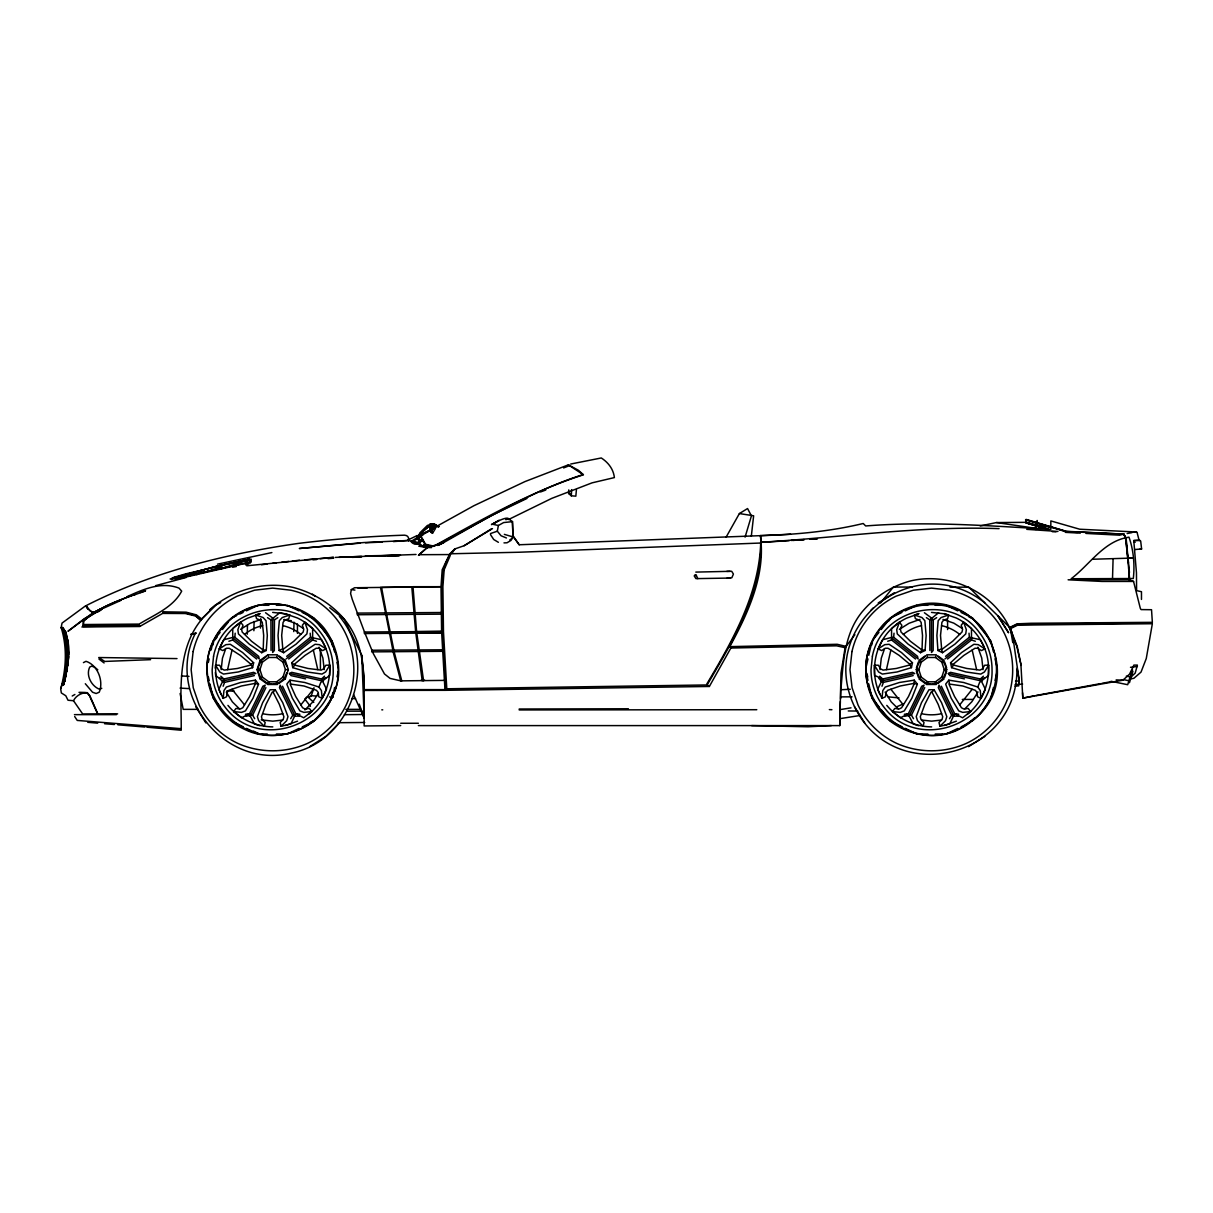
<?xml version="1.0" encoding="UTF-8"?>
<svg xmlns="http://www.w3.org/2000/svg" width="1213" height="1213" viewBox="0 0 1213 1213"><rect width="100%" height="100%" fill="white"/><g stroke="black" fill="none" stroke-linecap="round" stroke-linejoin="round"><path stroke-width="1.5" d="M840.609 698.703L840.761 689.53M260.477 628.091L260.674 618.842M247.27 634.202L247.467 624.953M253.881 630.73L254.093 621.481M1112.518 578.525L1113.094 558.662M233.669 711.576L241.493 712.395L245.466 710.879L253.062 698.142L258.551 684.132L254.806 683.435L241.372 685.997L228.878 690.318L227.119 692.426L226.649 696.747L223.147 698.385L223.965 690.561L226.422 687.043L240.553 682.494L255.397 680.159L255.276 684.011L249.666 696.505L242.782 707.725L240.326 709.014L236.004 708.422L233.669 711.576L241.614 717.778L249.544 713.684L262.872 686.224L265.207 685.178L250.257 716.14L254.457 723.964L259.825 725.723M892.495 711.576L900.334 712.395L904.307 710.879L911.888 698.142L917.377 684.132L913.647 683.435L900.213 685.997L887.704 690.318L885.96 692.426L885.49 696.747L881.987 698.385L882.806 690.561L885.263 687.043L899.394 682.494L914.223 680.159L914.117 684.011L908.507 696.505L901.608 707.725L899.167 709.014L894.83 708.422L892.495 711.576L900.44 717.778L908.385 713.684L921.713 686.224L924.048 685.178L909.083 716.14L913.298 723.964L918.666 725.723M293.743 631.594L294.046 622.163M503.986 542.893L507.019 542.772L510.991 540.437L512.978 536.934L512.523 521.635L508.656 518.937C506.518 514.327 478.271 532.507 499.089 520.347L492.539 524.319M1014.917 686.088L1018.708 685.876L1018.996 679.629M66.381 670.516L67.079 654.702L66.26 643.026L63.243 629.592M66.488 669.803L67.185 654.702L66.381 643.026L67.185 654.702L66.381 670.046L63.379 684.86M576.418 489.612L575.841 496.162L571.278 495.814L568.594 493.479L568.761 489.916M66.609 669.333L66.73 643.148L63.455 628.395M246.042 564.03L246.861 559.83L246.284 562.862L180.98 577.358L174.429 577.585L217.082 566.137L246.284 559.83M67.519 665.118L67.428 643.148L64.562 630.442L67.655 643.254L68.595 654.702M571.278 495.814L571.626 489.612M66.73 668.515L67.549 654.702L66.609 643.026L63.698 629.699M67.898 666.028L68.474 656.597M67.428 665.331L67.306 643.148L64.244 630.442C69.596 648.212 68.231 667.18 63.47 684.92M67.898 664.724L68.474 656.369M266.254 650.486L267.315 635.536L266.026 620.692L263.1 617.538L255.625 614.976L256.565 618.706L260.537 620.116L262.281 622.33L263.691 635.415L263.221 649.076L261.705 652.7L249.317 644.179L238.445 633.899L237.869 629.683L240.553 622.208L243.009 625.256L241.599 629.335L242.191 632.018L251.531 641.252L262.524 649.546L266.254 650.486L261.705 652.7M925.094 650.486L926.141 635.536L924.867 620.692L921.941 617.538L914.466 614.976L915.39 618.706L919.363 620.116L921.122 622.33L922.517 635.415L922.062 649.076L920.531 652.7L908.158 644.179L897.286 633.899L896.71 629.683L899.394 622.208L901.85 625.256L900.44 629.335L901.032 632.018L910.372 641.252L921.349 649.546L925.094 650.486L920.531 652.7M418.364 725.601L839.73 725.601L840.321 701.569M83.075 626.181L83.197 621.283C97.267 607.819 117.085 601.148 135.204 594.385M433.435 527.7L430.039 526.654L430.281 523.849L433.663 523.971L438.924 526.776L434.951 524.319L431.555 524.077L432.025 531.552L431.085 531.673L430.039 526.654L434.603 526.533L434.481 527.822L430.281 528.049L430.388 525.138L436.741 526.73M250.606 665.088L237.399 668.469L224.208 670.107L221.752 668.818L219.523 665.209L215.55 665.209L219.765 671.972L223.495 674.079L238.218 671.972L252.592 667.65L250.833 664.148L240.326 655.384L229.227 648.258L226.422 648.258L222.798 650.608L219.295 648.849L223.844 639.736L232.38 637.522L259.248 658.902L258.657 656.324L234.837 637.28L235.186 633.201M909.447 665.088L896.24 668.469L883.034 670.107L880.577 668.818L878.364 665.209L874.391 665.209L878.606 671.972L882.336 674.079L897.059 671.972L911.433 667.65L909.674 664.148L899.167 655.384L888.068 648.258L885.263 648.258L881.639 650.608L878.136 648.849L882.685 639.736L891.221 637.522L918.089 658.902L917.498 656.324L893.663 637.28L894.026 633.201M215.247 668.166L215.55 665.209M874.391 665.209L874.512 675.368L882.685 678.992L912.479 672.336L914.693 673.503L881.169 681.084L878.606 677.931M1012.279 632.837L1009.474 627.591C992.674 591.565 949.294 571.854 910.872 580.86C891.813 585.849 874.831 596.735 862.17 611.822C844.096 633.793 843.278 662.753 840.897 689.742L850.298 689.272M1016.919 669.637C1017.01 759.232 893.314 787.343 854.528 706.679C815.803 625.908 914.678 547.139 984.789 602.816M221.16 669.637L222.449 658.189L225.648 648.879M751.332 536.085L753.637 515.783L739.384 513.569L726.071 537.223M880.001 669.637L881.29 658.189L884.489 648.879M246.391 561.937L246.042 560.649L221.418 568.412M288.679 659.008L312.636 639.964L312.636 628.637L304.812 622.208L302.355 625.256L303.75 629.335L303.174 632.018L293.819 641.252L282.841 649.546L283.66 652.7L296.048 644.179L306.904 633.899L307.496 629.683L304.812 622.208M947.52 659.008L971.477 639.964L971.477 628.637L963.638 622.208L961.196 625.256L962.591 629.335L962.015 632.018L952.66 641.252L941.682 649.546L942.501 652.7L954.889 644.179L965.745 633.899L966.336 629.683L963.638 622.208M61.12 627.682L62.045 623.088L85.532 605.863M854.892 634.717L845.112 647.681L841.018 673.033L839.73 725.601M196.87 573.855L196.521 572.688L179.221 577.873M1037.16 520.468L1035.917 529.52M420.35 537.056L421.047 532.962L431.449 524.077L427.355 525.487L419.88 532.841L418.364 536.586L418.819 538.572L420.001 534.008L430.509 524.895L430.388 523.849M492.493 528.625L464.154 545.698L454.814 548.958L449.674 553.992L442.184 569.761L441.016 586.698L354.575 587.744L351.3 589.624L350.602 593.597L352.24 599.313L364.855 632.959L373.27 653.519L384.476 673.958L390.086 678.401L400.715 680.857L444.413 680.387L444.989 689.621L364.158 689.621C364.234 664.663 360.883 638.781 344.174 619.055C330.861 603.377 312.878 592.551 293.015 587.395C263.524 580.83 232.365 590.034 209.758 609.684M63.925 681.842L65.911 670.986L66.836 655.763L66.018 643.026M506.443 537.981L501.075 535.767L497.33 531.203L498.376 525.487L503.638 522.56L512.523 521.635M63.895 682.964C68.353 665.088 68.747 646.104 63.228 628.395M63.455 685.072C68.595 666.468 68.853 646.665 63.106 628.152M256.671 659.008L232.729 639.964L232.729 628.637L240.553 622.208M915.512 659.008L891.57 639.964L891.57 628.637L899.394 622.208M63.88 682.692C68.656 665.027 69.262 646.135 63.455 628.622M64.183 682.889L67.428 666.862M63.47 684.678L66.018 672.29M64.334 681.418L67.306 667.089M64.638 681.676L66.093 674.716M63.273 685.011L65.517 674.322M512.538 535.646L519.179 544.758L760.763 535.646C761.537 589.897 733.789 638.705 706.785 684.011M65.547 676.809L67.397 668.12M252.592 667.65L253.638 662.753L242.661 652.579L230.273 644.285L225.952 644.649L219.295 648.849M911.433 667.65L912.479 662.753L901.502 652.579L889.114 644.285L884.793 644.649L878.136 648.849M212.882 645.043L213.685 641.495M227.589 669.637L232.032 650.016M331.68 697.793L332.878 692.471M871.722 645.043L872.526 641.495M886.43 669.637L890.873 650.016M208.318 662.48L209.136 658.917M211.168 649.971L213.215 641.025L220.099 632.398M334.591 687.528C327.813 726.632 278.308 746.617 244.056 729.104C212.002 714.245 197.537 672.639 213.215 641.025A65.669 65.669 0 0 1 244.056 610.184C271.06 597.039 305.54 605.075 324.311 628.41C333.196 640.373 338.382 654.702 338.685 669.637C339.413 690.227 327.267 706.876 313.924 721.28L302.325 726.845M337.047 676.793L338.275 671.426M866.34 666.058L867.962 658.917M868.781 655.338L871.647 642.814M991.385 696.474L993.432 687.528M995.069 680.372L996.707 673.215M215.383 672.502L215.671 675.368L222.328 681.084L255.852 673.503L253.638 672.336L223.844 678.992L218.825 689.272L223.147 698.385M879.652 676.187L882.685 678.992L877.666 689.272L881.987 698.385M271.045 650.486L270.924 619.873L279.809 612.747L289.74 614.976L288.8 618.706L284.828 620.116L283.084 622.33L281.674 635.415L282.841 649.546M944.26 613.566L948.581 614.976L947.641 618.706L943.669 620.116L941.91 622.33L940.515 635.415L941.682 649.546M980.195 525.942L996.51 522.56L1026.183 522.333L1045.545 527.2M281.098 726.299L286.708 720.689L287.981 716.61L282.735 702.706L275.245 689.742L270.105 689.742L262.63 702.706L257.383 716.61L258.657 720.689L264.267 726.299L265.207 722.448L262.175 719.521L261.462 716.716L266.026 704.344L272.212 692.183L273.152 692.183L279.339 704.344L283.903 716.716L283.19 719.521L280.158 722.448L281.098 726.299L290.908 723.964L295.805 713.684L282.493 686.224M939.923 726.299L945.534 720.689L946.822 716.61L941.561 702.706L934.086 689.742L928.946 689.742L921.471 702.706L916.209 716.61L917.498 720.689L923.108 726.299L924.048 722.448L921.001 719.521L920.303 716.716L924.867 704.344L931.053 692.183L931.993 692.183L938.18 704.344L942.728 716.716L942.031 719.521L938.998 722.448L939.923 726.299L949.749 723.964L954.646 713.684L941.333 686.224M1132.957 671.168L1129.455 682.722M745.07 537.147L751.423 515.904L747.557 508.55L739.384 513.569M1035.841 525.017L1036.933 521.393M1111.017 681.281L1127.696 684.708L1132.487 669.06M276.655 681.797L277.474 684.481L267.891 684.481L268.71 681.797L262.402 677.112L259.946 669.637L262.402 662.162L268.71 657.491L276.655 657.491L282.963 662.162L285.419 669.637L282.963 677.112L276.655 681.797L268.71 681.797M276.655 657.491L277.474 654.808L267.891 654.808L260.067 660.418L257.035 669.637L260.067 678.871L267.891 684.481M935.496 681.797L936.315 684.481L926.732 684.481L927.551 681.797L921.243 677.112L918.787 669.637L921.243 662.162L927.551 657.491L935.496 657.491L941.804 662.162L944.26 669.637L941.804 677.112L935.496 681.797L927.551 681.797M935.496 657.491L936.315 654.808L926.732 654.808L927.551 657.491M1034.128 695.807L1022.802 698.142L1123.026 680.159L1129.576 674.079L1133.897 665.088L1137.4 665.088L1135.171 673.154L1129.758 678.006M278.778 683.541L285.298 678.871L288.33 669.637L285.298 660.418L278.778 655.748M916.376 668.105L918.393 661.949M944.639 677.339L946.671 671.183M221.858 567.896L221.63 566.729L201.282 573.37M313.985 687.741L311.059 696.398L306.025 697.49M195.702 632.61C163.967 694.321 224.496 770.179 291.727 752.939C351.118 741.34 378.714 662.389 339.382 616.371M171.518 579.571L173.156 577.585L185.771 573.855L249.317 559.238L249.317 562.165L245.223 563.454L245.572 564.621L248.847 563.802L248.028 562.756M223.147 686.224L224.557 682.373L254.336 675.596M881.987 686.224L883.382 682.373L913.177 675.596M146.818 727.178L181.207 730.226C181.541 693.381 176.082 651.336 200.842 620.374L195.809 615.537L185.771 612.944L162.982 612.701M299.899 714.275L295.805 713.684L303.75 717.778L311.696 711.576L309.36 708.422L305.039 709.014L302.583 707.725L295.699 696.505L290.089 684.011L303.993 685.997L316.487 690.318L318.246 692.426L318.716 696.747L322.218 698.385L321.4 690.546L318.943 687.043L320.808 682.373L329.693 675.368L329.815 665.209L325.842 665.209L323.613 668.818L321.157 670.107L307.966 668.469L294.759 665.088L291.727 662.753L302.704 652.579L315.092 644.285L319.413 644.649L326.07 648.849L322.567 650.608L318.943 648.258L316.138 648.258L305.039 655.384L294.532 664.148M431.616 547.563L427.234 547.563L408.902 540.437L393.406 541.589M958.74 714.275L954.646 713.684L962.591 717.778L970.536 711.576L968.201 708.422L963.88 709.014L961.424 707.725L954.54 696.505L948.93 684.011L962.834 685.997L975.328 690.318L977.087 692.426L977.542 696.747L981.059 698.385L980.24 690.546L977.784 687.043L979.649 682.373L988.534 675.368L988.64 665.209L984.668 665.209L982.454 668.818L979.998 670.107L966.806 668.469L953.6 665.088L950.567 662.753L961.545 652.579L973.933 644.285L978.254 644.649L984.911 648.849L981.408 650.608L977.784 648.258L974.979 648.258L963.88 655.384L953.357 664.148M449.902 556.327L444.17 569.761L442.897 586.698L443.473 631.67L446.748 687.983M117.631 713.851L82.727 714.048L73.508 700.72C75.949 695.595 81.862 692.487 87.457 692.638M419.531 544.41L422.094 538.678L425.945 545.228L422.094 538.678L416.256 544.182L419.531 544.41L423.731 546.866M284.721 677.294L286.814 672.912M246.163 716.14L252.592 715.2L265.905 687.635M905.004 716.14L911.433 715.2L924.746 687.635M364.158 690.44L444.989 690.318L709.362 686.467L730.863 648.03L836.576 645.816L845.112 647.681M730.863 648.03L729.801 646.635C747.966 613.384 766.07 574.462 760.293 535.646C794.894 534.69 829.51 531.597 863.216 523.5L865.673 525.957C927.445 521.074 989.247 525.82 1050.837 529.338L1050.837 520.923L1079.691 529.217L1136.581 532.022L1134.125 532.143M444.989 689.621L445.808 688.802L707.149 684.951C733.122 640.237 762.992 592.232 760.885 538.451M290.665 718.703L292.773 715.2L279.46 687.635L280.158 685.178L295.108 716.14L299.202 716.14M435.528 528.398L432.495 533.311L430.736 532.143L433.541 527.473M949.506 718.703L951.614 715.2L938.301 687.635L938.998 685.178L953.949 716.14L958.043 716.14M322.218 698.385L326.54 689.272L321.506 678.992L291.727 672.336L289.498 673.503L291.029 675.596L305.631 678.871M981.059 698.385L985.381 689.272L980.347 678.992L950.567 672.336L948.339 673.503L949.855 675.596L964.456 678.871M430.736 532.143L434.709 526.412L438.924 526.306M329.815 665.209L325.6 671.972L321.976 674.079L307.147 671.972L292.773 667.65L291.727 662.753M988.64 665.209L984.44 671.972L980.817 674.079L965.988 671.972L951.614 667.65L950.567 662.753M318.291 693.351L312.984 701.766L304.918 709.939M978.012 691.956L971.825 701.766L964.911 708.771M434.481 524.319L435.179 527.473L434.481 524.319L433.784 527.352M292.773 667.65L294.759 665.088M951.614 667.65L953.6 665.088M214.822 640.055L217.082 637.189M888.371 621.45L890.63 618.585M972.401 720.81C1004.44 696.171 1004.576 642.951 972.295 618.478C945.23 596.387 901.744 601.163 880.35 628.865C831.451 690.925 916.543 771.377 974.676 717.838M318.943 687.043L304.812 682.494L289.968 680.159L286.814 684.132L292.303 698.142L299.899 710.879L303.872 712.395L311.696 711.576M977.784 687.043L963.653 682.494L948.809 680.159L945.655 684.132L951.144 698.142L958.74 710.879L962.713 712.395L970.536 711.576M989.838 699.704C977.875 720.886 956.329 735.912 931.523 735.639C916.634 735.29 902.275 730.226 890.403 721.28C866.825 702.676 858.986 668.014 872.056 641.025A65.669 65.669 0 0 1 902.897 610.184C979.801 573.779 1038.252 689.591 961.151 726.845M222.388 629.517L228.12 622.33M873.208 639.585L878.94 632.398M881.229 629.517L890.403 618.008L901.941 612.429M300.839 704.92L313.333 689.272M959.68 704.92L972.174 689.272M248.028 559.238L248.847 560.179L251.182 559.132L251.182 562.044L178.523 578.753L170.108 578.995L217.658 565.91L249.787 559.011M880.532 602.937L893.359 587.047L912.221 587.077M443.715 652.473L445.808 688.802C443.761 651.442 440.744 613.96 442.548 576.539C443.306 566.426 447.915 556.433 454.814 548.958L451.645 553.75L519.179 552.233L760.991 543.015L761.931 542.196C840.943 537.495 919.772 525.714 999.072 528.641M273.152 692.183L275.245 689.742M931.993 692.183L934.086 689.742M245.572 564.621L246.391 563.681M929.886 650.486L929.765 619.873L938.65 612.747M215.671 605.044L201.191 619.525L215.671 605.044L220.675 602.634M313.576 720.81C379.275 665.376 300.339 566.623 231.789 618.478C166.075 673.912 245.026 772.666 313.576 720.81L310.301 722.266M419.061 542.302L418.242 539.042L421.169 536.116L423.731 541.605L419.182 540.664L418.121 535.888L421.169 536.116M308.436 714.381C328.799 698.203 335.683 668.136 324.205 644.755A56.526 56.526 0 0 0 297.443 618.008L285.419 613.808L272.682 612.398M309.709 746.632L325.948 736.352L339.382 722.918M870.919 610.26L873.36 607.819M967.261 714.381C987.625 698.203 994.508 668.136 983.03 644.755A56.526 56.526 0 0 0 956.284 618.008L944.26 613.808L931.523 612.398M324.553 676.187L321.506 678.992L325.6 677.931M983.394 676.187L980.347 678.992L984.44 677.931M418.712 554.917L427.234 547.563L443.715 542.651L437.635 545.456M418.47 555.387L427.234 547.563L418.773 546.199M1128.408 562.953L1125.482 537.875L1128.985 537.162C1133.579 550.111 1134.852 564.909 1133.306 578.525L1071.155 578.753C1089.062 565.197 1102.92 542.636 1125.831 537.753L1123.845 534.129L1066.606 531.552L1025.955 519.649M266.375 656.551L261.356 660.645L258.551 666.377L258.551 672.912L261.356 678.749L266.375 682.722L272.682 684.238L278.99 682.722L284.009 678.749M925.216 656.551L920.182 660.645L917.377 666.377L917.377 672.912L920.182 678.749L925.216 682.722L931.523 684.238L937.831 682.722L942.85 678.749L945.655 672.912L945.655 666.377L942.85 660.645L937.831 656.551M286.693 656.324L310.528 637.28L321.506 639.736L325.569 647.439M945.534 656.324L969.369 637.28L980.347 639.736L984.395 647.439M286.116 658.902L312.984 637.522M971.825 637.522L944.957 658.902M260.067 678.871L262.402 677.112M282.963 662.162L285.298 660.418M921.243 677.112L918.908 678.871L926.732 684.481M941.804 662.162L944.139 660.418L937.619 655.748M101.073 608.805L92.779 612.944L68.004 631.23L84.243 618.721L101.998 608.926L85.41 618.948M925.428 655.748L918.908 660.418L921.243 662.162M937.619 683.541L944.139 678.871L941.804 677.112M509.824 539.846L512.402 538.223L512.978 536.237L512.402 522.56M411.465 542.545L417.302 538.678L417.196 535.524L407.993 539.997M265.556 612.747L272.682 618.008L272.682 652.473L274.32 650.486L274.441 619.873L277.822 617.66M924.397 612.747L931.523 618.008L931.523 652.473L933.161 650.486L933.267 619.873L936.663 617.66M968.55 746.632L984.789 736.458M240.553 629.335L250.257 623.27L261.113 619.403M410.995 541.468L418.591 536.722M899.394 629.335L909.083 623.27L919.954 619.403M878.242 602.937L894.481 592.657M464.154 545.698L491.371 528.898M72.219 696.004L74.903 694.473M443.351 542.772L491.492 515.434L527.018 498.437M423.261 533.781L473.843 505.745L525.017 481.561L568.351 464.852L583.423 474.783C530.521 491.735 482.168 519.27 433.89 546.168L424.08 543.94M431.388 529.975L420.38 535.843M417.302 538.102L416.954 536.116L432.965 529.111M83.424 662.616L86.002 661.312C97.753 665.027 103.909 681.327 99.208 692.229L96.161 693.518L92.537 692.229L85.304 683.738M250.833 664.148L253.638 662.753M909.674 664.148L912.479 662.753M438.863 544.986L441.866 543.515M1009.474 627.591L1017.07 623.846L1031.095 623.27L1152.35 622.33L1151.531 609.714L1141.024 609.593L1140.311 608.304L1133.549 581.436L1129.333 579.693L1068.122 579.799L1101.995 581.436L1133.549 581.436M1022.802 698.142L1020.921 664.618L1016.843 646.514L1009.474 628.167L1017.07 624.437L1142.661 623.027M1010.065 628.865L1017.662 625.135L1152.35 623.725L1146.27 658.538L1141.024 672.093L1133.897 678.294L1129.925 678.992M508.52 519.543L551.763 498.376L592.065 482.85L614.385 477.588C613.444 469.113 608.274 462.517 601.299 457.968L570.701 464.033M86.578 605.393C152.671 571.884 225.679 553.825 298.732 543.363C333.833 539.057 369.116 536.343 404.46 535.176C408.023 535.403 409.115 537.602 408.538 540.907M231.562 618.008L236.505 615.613M239.81 614.021L243.116 612.429M246.406 610.852L257.96 605.272M905.247 610.852L916.801 605.272M287.405 734.017L299.005 728.437M946.246 734.017L957.845 728.437M289.74 614.976L282.265 617.538L279.339 620.692L278.05 635.536L279.111 650.486L282.144 649.076M948.581 614.976L941.106 617.538L938.18 620.692L936.891 635.536L937.937 650.486L940.985 649.076M101.998 608.926L93.477 612.823L90.444 611.049L86.123 605.863C89.474 612.383 96.145 615.234 101.998 608.896L92.779 612.944M93.826 612.277L102.119 608.547M103.605 608.183L121.194 600.268M896.498 706.876L903.412 703.904M101.771 688.332L99.557 689.272C91.46 686.224 85.653 675.292 89.732 667.089L91.612 666.149L94.523 667.089L97.798 669.803M433.541 546.396C483.001 521.757 530.066 491.356 583.195 474.556L578.525 470.341L568.351 464.852M127.122 596.629C143.301 589.321 161.177 581.285 178.993 588.108L181.677 591.14C173.08 607.531 154.112 614.839 139.161 624.089L83.545 624.543L83.788 621.041C97.859 607.849 117.206 600.935 135.189 594.264M563.62 467.93L568.821 465.898M540.558 491.962L545.744 490.037M259.825 613.808L247.801 618.13A56.526 56.526 0 0 0 221.039 644.876C213.882 660.509 213.776 678.962 221.16 694.518M285.525 725.48L297.564 721.159M918.666 613.808L906.642 618.13A56.526 56.526 0 0 0 879.88 644.876C872.723 660.509 872.617 678.962 880.001 694.518M944.366 725.48L956.405 721.159M140.39 592.535L145.56 590.686M133.324 595.28L145.363 591.004M61.241 627.803C75.145 644.376 67.185 670.076 60.771 688.575C66.184 668.818 67.306 647.53 61.241 627.803L62.636 627.333M228.878 641.252L232.729 639.964M1123.617 534.478L1125.831 537.753L1129.576 578.525M887.704 641.252L891.57 639.964M255.625 614.976L259.946 613.566M914.466 614.976L918.787 613.566M497.33 531.203L490.552 533.538L490.552 534.706L493.706 539.497L498.376 542.302M155.628 585.652L186.241 577.464M198.432 571.808L203.708 570.489M1123.845 534.129L1119.644 535.176L1085.938 533.432M505.745 519.649L508.656 518.937M190.729 634.46L196.112 633.201L190.835 634.429M217.885 568.942L179.691 578.055L171.988 578.283M217.536 564.151L271.864 552.582M236.156 562.832L245.344 560.77M232.714 567.229L236.383 566.486M1127.12 533.538L1132.017 532.613M1100.403 683.632L1035.963 695.489M1101.995 683.313L1110.411 681.797M839.942 709.65L851.026 707.831M839.942 718.657L860.26 715.458M1141.478 599.434L1141.478 591.717L1136.808 590.67L1136.581 589.503L1136.46 572.794L1133.776 540.558L1139.037 540.088L1140.675 541.028L1141.6 548.958L1139.962 549.201M245.466 714.275L249.544 713.684L250.257 716.14M904.307 714.275L908.385 713.684L909.083 716.14M261.568 564.773L267.118 564M246.755 565.789L333.423 557.252M1130.501 667.302L1137.4 666.483M272.682 563.332L276.246 562.817M281.598 562.316L288.739 561.392M292.303 561.103L299.429 560.179M282.614 720.052L272.804 721.159L261.235 719.87M941.455 720.052L931.629 721.159L921.728 720.052M434.603 526.533L430.039 526.654M232.38 637.522L234.837 637.28M891.221 637.522L893.663 637.28M1134.716 549.55L1141.6 548.958M305.1 559.845L316.426 558.844M320.202 558.662L333.423 557.495M312.954 559.83L316.729 559.542M328.01 558.647L333.666 558.192M360.003 543.166L299.323 548.503L363.915 542.545L408.781 540.437M694.17 575.841L695.928 578.631L730.15 578.055M792.908 540.422L804.234 539.649L791.028 540.437M811.785 539.118L817.441 538.724L809.89 539.179M1015.099 684.557L1022.604 684.117M761.931 542.302L789.208 540.664M760.293 535.646L790.558 534.251M831.33 725.601L808.07 726.769L751.651 725.601M1128.408 558.192L1092.883 559.238M1015.539 681.16L1019.284 680.978L1012.552 634.687M1140.311 540.558L1133.776 540.558M365.538 542.802L382.216 542.059M335.288 557.404L416.029 554.462M339.018 557.358L361.383 556.358M365.113 556.191L400.457 555.281M352.24 557.358L361.535 556.949M730.044 571.323L695.807 572.096M726.89 578.283L731.788 577.828L733.425 574.083L731.682 571.278L726.769 571.399M1133.306 558.192L1128.045 558.192M1129.409 558.162L1132.138 558.071M419.41 554.69L450.25 554.568M150.609 659.66L104.803 661.434L98.738 657.537L177.007 658.598M82.848 625.605L139.268 624.892M83.075 626.393L140.208 625.802M729.801 646.635L837.167 644.285L845.582 646.271M78.997 692.35L86.942 692.699L89.383 695.534L97.677 714.048M79.694 692.699L85.532 692.578M387.751 556.176L399.047 555.963M372.558 555.736L400.245 555.251M358.078 588.214L367.114 588.078M1132.487 623.148L1151.653 623.027M81.908 626.985L139.738 626.499L162.633 613.414L185.301 613.52L195.46 616.007L200.842 620.374M344.386 714.684L363.293 714.502M415.725 631.639L441.608 631.442L441.608 632.959L415.725 633.171M387.993 633.383L391.693 633.353M441.608 631.442L364.385 632.018L364.385 633.55L441.608 632.959M338.184 722.69L364.688 722.478M400.715 725.601L364.158 725.95L364.158 680.857L361.823 655.384L344.174 619.055L329.739 607.743M840.685 696.884L852.042 696.823M519.179 709.014L628.41 708.771M519.179 709.939L756.791 709.711M347.039 711.182L362.156 711.167M696.05 575.841L694.988 574.78L696.05 574.78L697.793 578.631M263.464 605.272L268.952 605.272M276.291 605.272L281.78 605.272M920.47 605.272L927.793 605.272M935.132 605.272L942.456 605.272M257.035 669.637L259.946 669.637M285.419 669.637L288.33 669.637M915.86 669.637L918.787 669.637M944.26 669.637L947.171 669.637M421.108 680.266L424.717 680.266M962.303 699.431L973.069 699.431M73.508 700.72L68.004 700.25L65.79 695.762L61.347 692.941L60.65 688.681M198.326 709.362L183.193 709.362L180.115 693.518M345.826 709.362L360.974 709.362M381.792 709.832L382.732 709.832M74.433 714.639L116.493 714.639M205.861 722.918L195.702 706.679M864.702 722.918L854.528 706.679M400.715 723.266L418.364 723.266M261.75 734.017L267.239 734.017M276.412 734.017L283.736 734.017M920.576 734.017L927.915 734.017M935.238 734.017L942.577 734.017M949.961 587.137L968.823 587.168L1010.293 628.061L1012.779 642.647M848.251 710.954L857.727 711.045M162.982 611.822L186.12 612.171L196.4 614.855L201.767 619.055M1116.142 679.917L1123.026 680.159M1073.854 532.234L1077.538 532.401M1090.442 532.992L1094.126 533.159M1101.495 533.477L1119.933 534.311M829.343 709.59L831.906 709.711M1124.072 534.129L1066.363 531.324L1026.062 519.407M1052.232 531.673L1055.977 531.87M1065.348 532.355L1080.313 533.129M181.465 675.944L188.985 676.384M180.085 688.105L189.44 688.635M226.876 690.819L234.367 691.243M97.677 723.145L87.745 722.311M1026.759 529.338L1057.963 531.446M311.119 695.701L316.669 696.065M329.648 696.944L333.348 697.202M351.876 698.445L355.576 698.703M104.576 723.736L114.386 724.51M117.888 724.798L144.999 727.027M568.594 493.479L571.399 493.706M248.847 560.179L250.257 560.3L250.257 563.105M1066.485 531.916L1050.837 527.124L1037.054 525.957L1026.062 522.803L1025.591 519.649M181.207 728.679L77.238 720.431L74.675 716.534M283.903 619.919L291.378 620.677M887.961 696.808L899.03 697.93M931.629 726.89C914.375 726.693 897.741 718.718 886.779 705.39M272.804 726.89C255.534 726.693 238.9 718.718 227.938 705.39M351.3 589.624L354.924 590.079M996.51 522.56L1035.841 528.322M422.912 546.047L431.388 547.306M423.731 544.88L431.904 546.138M512.978 536.934L504.335 534.357M498.376 525.487L492.417 524.198M981.863 681.084L948.339 673.503M323.037 681.084L289.498 673.503M1126.331 676.126L1130.031 676.884M1123.314 679.598L1128.863 680.736M419.182 542.893L412.284 540.907M416.954 536.116L418.819 536.586M219.765 677.931L223.844 678.992L220.811 676.187M434.481 527.822L431.085 526.882L430.281 528.049L431.085 531.673M1026.062 519.998L1050.837 527.124M1031.338 524.456L1026.062 522.803L1049.063 529.52M1026.062 522.803L1040.223 527.2L1034.856 525.547M1026.183 522.333L1033.218 524.532M1038.51 526.184L1042.028 527.291M1133.776 541.832L1135.171 542.302M971.477 639.964L975.328 641.252M312.636 639.964L316.487 641.252M942.971 619.403L953.827 623.148L962.243 628.455M284.13 619.403L295.002 623.148L303.402 628.455M411.935 541.726L415.907 543.121M412.875 541.832L416.605 543.242M951.614 715.2L953.949 716.14M292.773 715.2L295.108 716.14M412.602 543.197L415.089 544.288M946.125 605.272L957.724 610.852M961.045 612.429L972.644 618.008L990.976 641.025L993.432 651.76M968.884 616.901L972.174 618.478M287.284 605.272L298.883 610.852M302.204 612.429L313.803 618.008L332.15 641.025L334.591 651.76M310.043 616.901L313.333 618.478M253.381 731.06L258.308 733.425M937.937 650.486L942.501 652.7M902.063 726.784L890.509 721.159L881.29 709.711M905.368 728.391L916.922 734.017M279.111 650.486L283.66 652.7M231.683 721.159L243.222 726.784M246.527 728.391L258.081 734.017M881.169 681.084L883.382 682.373M222.328 681.084L224.557 682.373M707.149 684.951L709.362 686.467M926.383 617.66L929.765 619.873M267.542 617.66L270.924 619.873M433.663 523.971L438.105 526.882M98.966 659.068L104.106 662.965M282.963 677.112L285.298 678.871M260.067 660.418L262.402 662.162M312.408 594.173L315.289 596.432M278.99 656.551L284.009 660.645M308.36 697.43L313.788 702.403M898.226 708.801L891.221 701.887L885.141 692.077M239.386 708.801L232.38 701.887L226.3 692.077M931.523 618.008L933.267 619.873M272.682 618.008L274.441 619.873M87.518 693.048L89.853 695.762L97.919 714.048M872.056 698.263L878.985 706.845M220.144 706.845L213.215 698.263L209.955 683.95M86.472 607.273L87.988 609.169M890.873 689.272L903.367 704.92M232.032 689.272L244.526 704.92M914.223 680.159L917.377 684.132M255.397 680.159L258.551 684.132M304.69 698.915L310.422 706.375M1124.072 534.706L1125.482 537.875M512.917 535.646L519.179 544.758M911.433 715.2L913.525 718.703M252.592 715.2L254.685 718.703M284.721 662.071L286.814 666.377M353.605 694.609L364.158 718.005L361.823 655.384M1137.051 532.371L1139.037 540.088M1010.702 629.714L1017.191 646.271L1021.164 665.437M977.89 647.211L981.757 658.083L983.03 669.637M319.064 647.211L322.916 658.083L324.205 669.637M359.275 704.162L364.158 718.005M944.639 661.949L946.671 668.105M916.376 671.183L918.393 677.339M267.891 654.808L268.71 657.491M401.776 680.857L394.528 653.291L386.598 614.233M400.715 680.857L393.482 653.291L380.503 587.395M431.904 530.976L432.495 533.311M65.593 631.806L68.368 643.254L65.82 631.806M331.437 641.131L332.696 646.438M866.916 673.412L867.735 676.945M995.069 658.902L996.707 666.058M866.734 675.004L867.962 680.372M868.781 683.95L871.647 696.474M337.047 662.48L338.275 667.847M208.318 676.793L209.136 680.372M972.174 650.016L976.617 669.637M313.333 650.016L317.776 669.637M64.911 630.457L67.776 643.254L68.474 653.064M63.47 629.592L66.018 641.343M63.47 629.274L66.018 641.207M386.234 612.398L381.564 587.395L411.814 587.047L415.665 632.018L422.215 680.857M422.442 534.129L422.685 535.418M948.809 680.159L949.4 683.435M289.968 680.159L290.559 683.435M1017.116 668.196L1019.284 680.978M196.521 572.688L196.855 574.75M423.61 680.857L416.605 631.67L412.981 586.698L441.016 586.698L441.608 631.67L444.413 680.387M1126.058 537.753L1129.455 572.566M221.63 566.729L221.858 568.715M880.926 677.9L881.29 681.206M969.02 633.201L969.369 637.28M310.179 633.201L310.528 637.28M1022.559 692.775L1022.802 697.915M246.512 561.119L246.633 564.03M418.121 535.888L418.242 539.042M246.042 560.649L246.163 563.681M1128.697 567.745L1128.985 579.693M947.58 620.161L947.596 629.577M297.428 623.922L297.443 633.353M1129.333 578.525L1129.333 579.693M1018.829 680.781L1018.829 684.359M320.414 648.743L320.414 668.712M903.367 634.369A44.987 44.987 0 0 1 921.471 625.605M941.561 625.605A44.987 44.987 0 0 1 959.68 634.369M941.561 713.684A44.987 44.987 0 0 1 921.471 713.684M282.735 713.684A44.987 44.987 0 0 1 262.63 713.684M244.526 634.369A44.987 44.987 0 0 1 262.63 625.605M282.735 625.605A44.987 44.987 0 0 1 300.839 634.369M213.564 656.203L212.169 669.758A60.695 60.695 0 0 0 225.375 707.497C258.809 751.924 335.076 725.147 333.196 669.531A60.695 60.695 0 0 0 319.989 631.791C291.044 592.566 222.586 608.32 213.564 656.203M872.405 656.203L871.01 669.758A60.695 60.695 0 0 0 884.201 707.497C917.65 751.924 993.902 725.147 992.037 669.531A60.695 60.695 0 0 0 978.83 631.791C949.885 592.566 881.426 608.32 872.405 656.203M193.125 651.533L191.138 669.637L193.246 687.756L199.205 705.041A81.741 81.741 0 0 0 237.278 743.129C259.627 753.349 285.737 753.349 308.072 743.129A81.741 81.741 0 0 0 346.16 705.041C359.154 677.218 355.515 642.92 336.35 618.827A79.831 79.831 0 0 0 290.786 590.2L272.682 588.108L254.578 590.2L237.278 596.159A81.802 81.802 0 0 0 193.14 651.533M851.966 651.533L849.979 669.637L852.087 687.756L858.046 705.041A81.741 81.741 0 0 0 896.119 743.129C918.453 753.349 944.578 753.349 966.913 743.129A81.741 81.741 0 0 0 1005.001 705.041C1017.995 677.218 1014.356 642.92 995.191 618.827A79.831 79.831 0 0 0 949.627 590.2L931.523 588.108L913.404 590.2L896.119 596.159A81.802 81.802 0 0 0 851.966 651.533M442.427 651.305L371.739 651.881L371.739 650.244L442.427 649.789L442.427 651.305M440.91 612.52L357.259 613.096L357.259 614.733L440.91 614.157L440.91 612.52M1008.503 632.61L998.223 616.371L1008.503 632.61"/></g></svg>
